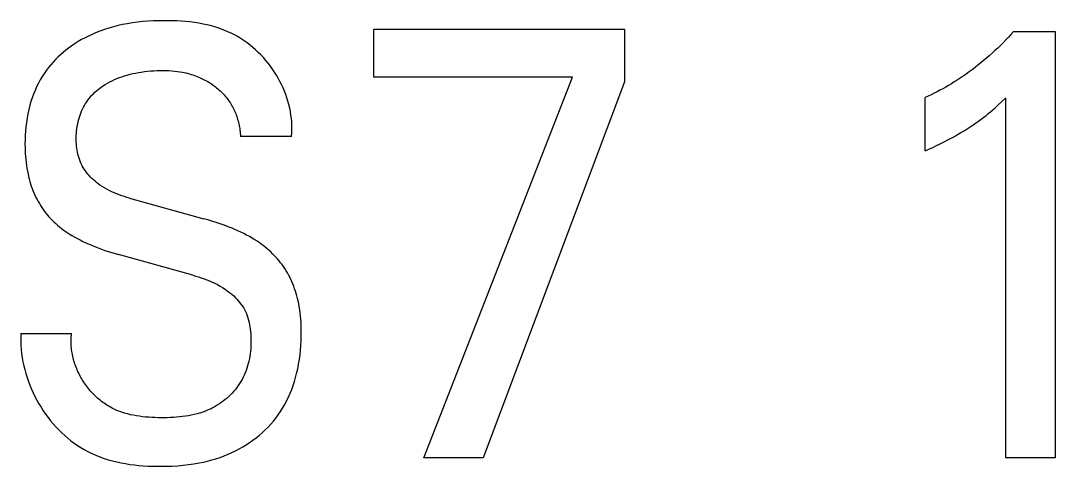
# Model space of a CAD drawing. Extents: x 10 to 656, y -396 to 292.
# Drawn here: x 289.524 to 290.354, y 102.473 to 102.831 of the extents above; entities that cross this region are included whole.
import ezdxf

# ---------------------------------------------------------------- set-up
doc = ezdxf.new("R2010")
doc.units = 0
doc.header["$LTSCALE"] = 5
doc.header["$MEASUREMENT"] = 0
doc.layers.get('0').update_dxf_attribs({"linetype": 'CONTINUOUS'})

msp = doc.modelspace()

# ---------------------------------------------------------------- linework, layer by layer
at = {"color": 7, "linetype": 'Continuous'}
for p, q in [((289.59439, 102.82522), (289.59078, 102.82406)), ((289.59802, 102.82626), (289.59439, 102.82522)), ((289.60169, 102.82719), (289.59802, 102.82626)), ((289.60538, 102.82801), (289.60169, 102.82719)), ((289.60908, 102.82872), (289.60538, 102.82801)), ((289.6132, 102.8294), (289.60908, 102.82872)), ((289.61733, 102.82995), (289.6132, 102.8294)), ((289.62148, 102.83039), (289.61733, 102.82995)), ((289.62564, 102.83072), (289.62148, 102.83039)), ((289.62982, 102.83096), (289.62564, 102.83072)), ((289.63402, 102.8311), (289.62982, 102.83096)), ((289.63824, 102.83116), (289.63402, 102.8311)), ((289.64176, 102.83115), (289.63824, 102.83116)), ((289.6453, 102.83108), (289.64176, 102.83115)), ((289.64884, 102.83095), (289.6453, 102.83108)), ((289.65238, 102.83075), (289.64884, 102.83095)), ((289.65591, 102.83047), (289.65238, 102.83075)), ((289.65943, 102.83011), (289.65591, 102.83047)), ((289.66294, 102.82966), (289.65943, 102.83011)), ((289.66643, 102.82912), (289.66294, 102.82966)), ((289.66989, 102.82848), (289.66643, 102.82912)), ((289.67332, 102.82775), (289.66989, 102.82848)), ((289.67671, 102.8269), (289.67332, 102.82775)), ((289.68007, 102.82594), (289.67671, 102.8269)), ((289.68338, 102.82485), (289.68007, 102.82594)), ((289.57525, 102.81746), (289.57252, 102.81598)), ((289.57803, 102.81886), (289.57525, 102.81746)), ((289.58084, 102.82017), (289.57803, 102.81886)), ((289.5837, 102.82141), (289.58084, 102.82017)), ((289.58722, 102.82279), (289.5837, 102.82141)), ((289.59078, 102.82406), (289.58722, 102.82279)), ((289.68665, 102.82365), (289.68338, 102.82485)), ((289.68986, 102.82231), (289.68665, 102.82365)), ((289.69301, 102.82084), (289.68986, 102.82231)), ((289.69557, 102.81951), (289.69301, 102.82084)), ((289.69809, 102.81809), (289.69557, 102.81951)), ((289.70055, 102.81658), (289.69809, 102.81809)), ((289.80688, 102.7858), (289.80688, 102.82433)), ((289.80688, 102.82433), (290.00804, 102.82433)), ((290.00804, 102.82433), (290.00804, 102.78214)), ((290.31606, 102.81788), (290.31396, 102.81567)), ((290.31812, 102.82012), (290.31606, 102.81788)), ((290.32016, 102.82238), (290.31812, 102.82012)), ((290.32016, 102.82238), (290.35372, 102.82238)), ((290.35372, 102.82238), (290.35372, 102.48018)), ((289.56209, 102.80921), (289.55986, 102.80749)), ((289.56462, 102.81103), (289.56209, 102.80921)), ((289.5672, 102.81277), (289.56462, 102.81103)), ((289.56983, 102.81442), (289.5672, 102.81277)), ((289.57252, 102.81598), (289.56983, 102.81442)), ((289.70297, 102.81497), (289.70055, 102.81658)), ((289.70534, 102.81329), (289.70297, 102.81497)), ((289.70765, 102.81151), (289.70534, 102.81329)), ((289.70991, 102.80966), (289.70765, 102.81151)), ((289.7121, 102.80774), (289.70991, 102.80966)), ((290.3075, 102.8092), (290.30529, 102.8071)), ((290.30968, 102.81133), (290.3075, 102.8092)), ((290.31184, 102.81348), (290.30968, 102.81133)), ((290.31396, 102.81567), (290.31184, 102.81348)), ((289.55351, 102.80191), (289.55152, 102.79992)), ((289.55557, 102.80384), (289.55351, 102.80191)), ((289.55769, 102.8057), (289.55557, 102.80384)), ((289.55986, 102.80749), (289.55769, 102.8057)), ((289.71423, 102.80573), (289.7121, 102.80774)), ((289.71631, 102.80366), (289.71423, 102.80573)), ((289.71831, 102.80151), (289.71631, 102.80366)), ((289.72025, 102.7993), (289.71831, 102.80151)), ((290.29848, 102.801), (290.29623, 102.79909)), ((290.30078, 102.803), (290.29848, 102.801)), ((290.30305, 102.80504), (290.30078, 102.803)), ((290.30529, 102.8071), (290.30305, 102.80504)), ((289.54596, 102.79356), (289.54425, 102.79132)), ((289.54774, 102.79574), (289.54596, 102.79356)), ((289.54959, 102.79786), (289.54774, 102.79574)), ((289.55152, 102.79992), (289.54959, 102.79786)), ((289.72211, 102.79703), (289.72025, 102.7993)), ((289.72391, 102.7947), (289.72211, 102.79703)), ((289.72562, 102.79231), (289.72391, 102.7947)), ((289.72727, 102.78986), (289.72562, 102.79231)), ((290.28932, 102.79355), (290.28697, 102.79176)), ((290.29165, 102.79536), (290.28932, 102.79355)), ((290.29395, 102.79721), (290.29165, 102.79536)), ((290.29623, 102.79909), (290.29395, 102.79721)), ((289.53931, 102.78366), (289.5378, 102.78089)), ((289.54092, 102.78637), (289.53931, 102.78366)), ((289.54263, 102.78902), (289.54092, 102.78637)), ((289.54425, 102.79132), (289.54263, 102.78902)), ((289.597, 102.78298), (289.5989, 102.78387)), ((289.5989, 102.78387), (289.60084, 102.78469)), ((289.60084, 102.78469), (289.60279, 102.78546)), ((289.60279, 102.78546), (289.60477, 102.78618)), ((289.60477, 102.78618), (289.60695, 102.78689)), ((289.60695, 102.78689), (289.60914, 102.78754)), ((289.60914, 102.78754), (289.61136, 102.78813)), ((289.61136, 102.78813), (289.61359, 102.78865)), ((289.61359, 102.78865), (289.61584, 102.78913)), ((289.61584, 102.78913), (289.61809, 102.78955)), ((289.61809, 102.78955), (289.62036, 102.78992)), ((289.62036, 102.78992), (289.6229, 102.79027)), ((289.6229, 102.79027), (289.62544, 102.79057)), ((289.62544, 102.79057), (289.62799, 102.7908)), ((289.62799, 102.7908), (289.63055, 102.79098)), ((289.63055, 102.79098), (289.63311, 102.7911)), ((289.63311, 102.7911), (289.63567, 102.79116)), ((289.63567, 102.79116), (289.63824, 102.79116)), ((289.63824, 102.79116), (289.64041, 102.79112)), ((289.64041, 102.79112), (289.64259, 102.79103)), ((289.64259, 102.79103), (289.64476, 102.7909)), ((289.64476, 102.7909), (289.64693, 102.79071)), ((289.64693, 102.79071), (289.64909, 102.79046)), ((289.64909, 102.79046), (289.65124, 102.79015)), ((289.65124, 102.79015), (289.65338, 102.78978)), ((289.65338, 102.78978), (289.65616, 102.78919)), ((289.65616, 102.78919), (289.65892, 102.78848)), ((289.65892, 102.78848), (289.66028, 102.78808)), ((289.66028, 102.78808), (289.66164, 102.78765)), ((289.66164, 102.78765), (289.66298, 102.78719)), ((289.66298, 102.78719), (289.66432, 102.7867)), ((289.66432, 102.7867), (289.66564, 102.78618)), ((289.66564, 102.78618), (289.66695, 102.78563)), ((289.66695, 102.78563), (289.6681, 102.78512)), ((289.6681, 102.78512), (289.66924, 102.78458)), ((289.66924, 102.78458), (289.67037, 102.78403)), ((289.67037, 102.78403), (289.67148, 102.78344)), ((289.72879, 102.78743), (289.72727, 102.78986)), ((289.73024, 102.78495), (289.72879, 102.78743)), ((289.7316, 102.78243), (289.73024, 102.78495)), ((289.9663, 102.7858), (289.80688, 102.7858)), ((289.84694, 102.48018), (289.9663, 102.7858)), ((290.27732, 102.78497), (290.27485, 102.78336)), ((290.27977, 102.78662), (290.27732, 102.78497)), ((290.28219, 102.7883), (290.27977, 102.78662)), ((290.28459, 102.79002), (290.28219, 102.7883)), ((290.28697, 102.79176), (290.28459, 102.79002)), ((289.5364, 102.77806), (289.53511, 102.77517)), ((289.5378, 102.78089), (289.5364, 102.77806)), ((289.58449, 102.77487), (289.58582, 102.77598)), ((289.58582, 102.77598), (289.58718, 102.77703)), ((289.58718, 102.77703), (289.58858, 102.77805)), ((289.58858, 102.77805), (289.59001, 102.77902)), ((289.59001, 102.77902), (289.59146, 102.77994)), ((289.59146, 102.77994), (289.59327, 102.78102)), ((289.59327, 102.78102), (289.59512, 102.78203)), ((289.59512, 102.78203), (289.597, 102.78298)), ((289.67148, 102.78344), (289.67259, 102.78284)), ((289.67259, 102.78284), (289.67368, 102.78221)), ((289.67368, 102.78221), (289.67476, 102.78156)), ((289.67476, 102.78156), (289.67582, 102.78088)), ((289.67582, 102.78088), (289.67687, 102.78018)), ((289.67687, 102.78018), (289.67791, 102.77946)), ((289.67791, 102.77946), (289.67893, 102.77872)), ((289.67893, 102.77872), (289.67988, 102.778)), ((289.67988, 102.778), (289.68082, 102.77726)), ((289.68082, 102.77726), (289.68174, 102.7765)), ((289.68174, 102.7765), (289.68265, 102.77572)), ((289.68265, 102.77572), (289.68354, 102.77491)), ((289.73289, 102.77986), (289.7316, 102.78243)), ((289.73409, 102.77726), (289.73289, 102.77986)), ((289.73521, 102.77462), (289.73409, 102.77726)), ((290.00804, 102.78214), (289.89456, 102.48018)), ((290.26115, 102.77531), (290.2588, 102.77407)), ((290.26348, 102.77657), (290.26115, 102.77531)), ((290.26579, 102.77787), (290.26348, 102.77657)), ((290.26808, 102.7792), (290.26579, 102.77787)), ((290.27035, 102.78055), (290.26808, 102.7792)), ((290.27261, 102.78194), (290.27035, 102.78055)), ((290.27485, 102.78336), (290.27261, 102.78194)), ((289.53283, 102.76928), (289.53184, 102.76628)), ((289.53392, 102.77225), (289.53283, 102.76928)), ((289.53511, 102.77517), (289.53392, 102.77225)), ((289.57655, 102.76597), (289.57751, 102.76735)), ((289.57751, 102.76735), (289.57852, 102.7687)), ((289.57852, 102.7687), (289.57962, 102.77002)), ((289.57962, 102.77002), (289.58077, 102.7713)), ((289.58077, 102.7713), (289.58196, 102.77254)), ((289.58196, 102.77254), (289.58321, 102.77373)), ((289.58321, 102.77373), (289.58449, 102.77487)), ((289.68354, 102.77491), (289.68441, 102.7741)), ((289.68441, 102.7741), (289.68526, 102.77326)), ((289.68526, 102.77326), (289.6861, 102.7724)), ((289.6861, 102.7724), (289.68691, 102.77152)), ((289.68691, 102.77152), (289.6877, 102.77063)), ((289.6877, 102.77063), (289.68846, 102.76971)), ((289.68846, 102.76971), (289.68921, 102.76878)), ((289.68921, 102.76878), (289.68993, 102.76783)), ((289.68993, 102.76783), (289.69061, 102.76688)), ((289.73624, 102.77195), (289.73521, 102.77462)), ((289.73717, 102.76925), (289.73624, 102.77195)), ((289.73802, 102.76652), (289.73717, 102.76925)), ((290.25167, 102.77056), (290.24926, 102.76945)), ((290.24926, 102.72653), (290.24926, 102.76945)), ((290.25406, 102.7717), (290.25167, 102.77056)), ((290.25644, 102.77287), (290.25406, 102.7717)), ((290.2588, 102.77407), (290.25644, 102.77287)), ((290.31091, 102.76621), (290.31407, 102.76921)), ((290.31407, 102.48018), (290.31407, 102.76921)), ((289.53008, 102.75984), (289.52933, 102.7564)), ((289.53096, 102.76325), (289.53008, 102.75984)), ((289.53184, 102.76628), (289.53096, 102.76325)), ((289.57253, 102.75856), (289.57323, 102.7601)), ((289.57323, 102.7601), (289.57398, 102.76161)), ((289.57398, 102.76161), (289.57478, 102.7631)), ((289.57478, 102.7631), (289.57564, 102.76455)), ((289.57564, 102.76455), (289.57655, 102.76597)), ((289.69061, 102.76688), (289.69127, 102.76591)), ((289.69127, 102.76591), (289.6919, 102.76492)), ((289.6919, 102.76492), (289.69251, 102.76392)), ((289.69251, 102.76392), (289.6931, 102.76291)), ((289.6931, 102.76291), (289.69366, 102.76188)), ((289.69366, 102.76188), (289.6942, 102.76083)), ((289.6942, 102.76083), (289.69471, 102.75978)), ((289.69471, 102.75978), (289.6952, 102.75871)), ((289.6952, 102.75871), (289.69567, 102.75763)), ((289.73878, 102.76376), (289.73802, 102.76652)), ((289.73944, 102.76098), (289.73878, 102.76376)), ((289.74, 102.75818), (289.73944, 102.76098)), ((290.30177, 102.75805), (290.30377, 102.75975)), ((290.30377, 102.75975), (290.30575, 102.76149)), ((290.30575, 102.76149), (290.30771, 102.76325)), ((290.30771, 102.76325), (290.31091, 102.76621)), ((289.5287, 102.75294), (289.52817, 102.74946)), ((289.52933, 102.7564), (289.5287, 102.75294)), ((289.56975, 102.75021), (289.57023, 102.75202)), ((289.57023, 102.75202), (289.57076, 102.75382)), ((289.57076, 102.75382), (289.5713, 102.75542)), ((289.5713, 102.75542), (289.57189, 102.757)), ((289.57189, 102.757), (289.57253, 102.75856)), ((289.69567, 102.75763), (289.69611, 102.75654)), ((289.69611, 102.75654), (289.69653, 102.75544)), ((289.69653, 102.75544), (289.69692, 102.75433)), ((289.69692, 102.75433), (289.69732, 102.75313)), ((289.69732, 102.75313), (289.69769, 102.75192)), ((289.69769, 102.75192), (289.69803, 102.75069)), ((289.69803, 102.75069), (289.69834, 102.74947)), ((289.74046, 102.75536), (289.74, 102.75818)), ((289.74082, 102.75253), (289.74046, 102.75536)), ((289.74107, 102.74969), (289.74082, 102.75253)), ((290.28978, 102.74886), (290.29196, 102.75041)), ((290.29196, 102.75041), (290.29411, 102.75199)), ((290.29411, 102.75199), (290.29624, 102.7536)), ((290.29624, 102.7536), (290.29811, 102.75506)), ((290.29811, 102.75506), (290.29995, 102.75654)), ((290.29995, 102.75654), (290.30177, 102.75805)), ((289.52744, 102.74246), (289.52722, 102.73894)), ((289.52776, 102.74596), (289.52744, 102.74246)), ((289.52817, 102.74946), (289.52776, 102.74596)), ((289.56832, 102.74096), (289.56849, 102.74283)), ((289.56849, 102.74283), (289.56871, 102.74469)), ((289.56871, 102.74469), (289.569, 102.74654)), ((289.569, 102.74654), (289.56934, 102.74838)), ((289.56934, 102.74838), (289.56975, 102.75021)), ((289.69834, 102.74947), (289.69863, 102.74823)), ((289.69863, 102.74823), (289.69888, 102.74699)), ((289.69888, 102.74699), (289.69911, 102.74575)), ((289.69911, 102.74575), (289.69931, 102.7445)), ((289.69931, 102.7445), (289.69949, 102.74325)), ((289.69949, 102.74325), (289.69963, 102.742)), ((289.74122, 102.74683), (289.74107, 102.74969)), ((289.7412, 102.7411), (289.74127, 102.74397)), ((289.74127, 102.74397), (289.74122, 102.74683)), ((290.27796, 102.74126), (290.28054, 102.74282)), ((290.28054, 102.74282), (290.2831, 102.74441)), ((290.2831, 102.74441), (290.28535, 102.74586)), ((290.28535, 102.74586), (290.28757, 102.74734)), ((290.28757, 102.74734), (290.28978, 102.74886)), ((289.5271, 102.73542), (289.52706, 102.73189)), ((289.52722, 102.73894), (289.5271, 102.73542)), ((289.56817, 102.7372), (289.56821, 102.73908)), ((289.56818, 102.73531), (289.56817, 102.7372)), ((289.56823, 102.73366), (289.56818, 102.73531)), ((289.56821, 102.73908), (289.56832, 102.74096)), ((289.69963, 102.742), (289.69975, 102.74074)), ((289.69975, 102.74074), (289.69984, 102.73949)), ((289.69984, 102.73949), (289.6999, 102.73824)), ((289.74102, 102.73824), (289.6999, 102.73824)), ((289.74102, 102.73824), (289.7412, 102.7411)), ((290.26143, 102.73232), (290.26444, 102.73384)), ((290.26444, 102.73384), (290.26744, 102.73539)), ((290.26744, 102.73539), (290.2701, 102.73681)), ((290.2701, 102.73681), (290.27274, 102.73826)), ((290.27274, 102.73826), (290.27536, 102.73974)), ((290.27536, 102.73974), (290.27796, 102.74126)), ((289.52706, 102.73189), (289.52709, 102.72947)), ((289.52709, 102.72947), (289.52716, 102.72705)), ((289.52716, 102.72705), (289.52727, 102.72463)), ((289.56833, 102.73202), (289.56823, 102.73366)), ((289.56848, 102.73037), (289.56833, 102.73202)), ((289.56867, 102.72874), (289.56848, 102.73037)), ((289.56892, 102.72711), (289.56867, 102.72874)), ((289.56922, 102.72549), (289.56892, 102.72711)), ((289.56957, 102.72389), (289.56922, 102.72549)), ((290.24926, 102.72653), (290.25232, 102.72794)), ((290.25232, 102.72794), (290.25537, 102.72937)), ((290.25537, 102.72937), (290.25841, 102.73083)), ((290.25841, 102.73083), (290.26143, 102.73232)), ((289.52727, 102.72463), (289.52743, 102.72222)), ((289.52743, 102.72222), (289.52764, 102.71981)), ((289.52764, 102.71981), (289.52789, 102.71741)), ((289.52789, 102.71741), (289.52821, 102.71501)), ((289.56998, 102.7223), (289.56957, 102.72389)), ((289.57044, 102.72074), (289.56998, 102.7223)), ((289.57097, 102.7192), (289.57044, 102.72074)), ((289.57156, 102.71768), (289.57097, 102.7192)), ((289.57221, 102.71619), (289.57156, 102.71768)), ((289.52821, 102.71501), (289.52858, 102.71263)), ((289.52858, 102.71263), (289.529, 102.71025)), ((289.529, 102.71025), (289.52949, 102.70788)), ((289.57293, 102.71474), (289.57221, 102.71619)), ((289.57372, 102.71332), (289.57293, 102.71474)), ((289.57457, 102.71194), (289.57372, 102.71332)), ((289.57548, 102.71059), (289.57457, 102.71194)), ((289.57644, 102.70928), (289.57548, 102.71059)), ((289.57747, 102.708), (289.57644, 102.70928)), ((289.52949, 102.70788), (289.52993, 102.70597)), ((289.52993, 102.70597), (289.53041, 102.70406)), ((289.53041, 102.70406), (289.53094, 102.70216)), ((289.53094, 102.70216), (289.53151, 102.70028)), ((289.57854, 102.70676), (289.57747, 102.708)), ((289.57966, 102.70556), (289.57854, 102.70676)), ((289.58082, 102.7044), (289.57966, 102.70556)), ((289.58203, 102.70328), (289.58082, 102.7044)), ((289.58327, 102.7022), (289.58203, 102.70328)), ((289.58455, 102.70116), (289.58327, 102.7022)), ((289.58586, 102.70017), (289.58455, 102.70116)), ((289.53151, 102.70028), (289.53212, 102.69841)), ((289.53212, 102.69841), (289.53278, 102.69655)), ((289.53278, 102.69655), (289.53348, 102.69472)), ((289.53348, 102.69472), (289.53423, 102.6929)), ((289.53423, 102.6929), (289.53503, 102.69109)), ((289.58719, 102.69921), (289.58586, 102.70017)), ((289.58902, 102.698), (289.58719, 102.69921)), ((289.59088, 102.69686), (289.58902, 102.698)), ((289.59277, 102.69579), (289.59088, 102.69686)), ((289.5947, 102.69479), (289.59277, 102.69579)), ((289.59666, 102.69385), (289.5947, 102.69479)), ((289.59865, 102.69297), (289.59666, 102.69385)), ((289.60066, 102.69214), (289.59865, 102.69297)), ((289.53503, 102.69109), (289.53587, 102.68931)), ((289.53587, 102.68931), (289.53676, 102.68756)), ((289.53676, 102.68756), (289.53765, 102.6859)), ((289.53765, 102.6859), (289.53859, 102.68427)), ((289.53859, 102.68427), (289.53957, 102.68267)), ((289.6027, 102.69136), (289.60066, 102.69214)), ((289.60475, 102.69064), (289.6027, 102.69136)), ((289.60681, 102.68996), (289.60475, 102.69064)), ((289.60888, 102.68932), (289.60681, 102.68996)), ((289.61097, 102.68872), (289.60888, 102.68932)), ((289.61097, 102.68872), (289.67054, 102.67214)), ((289.53957, 102.68267), (289.54059, 102.68109)), ((289.54059, 102.68109), (289.54165, 102.67954)), ((289.54165, 102.67954), (289.54276, 102.67802)), ((289.54276, 102.67802), (289.5439, 102.67653)), ((289.5439, 102.67653), (289.54509, 102.67507)), ((289.54509, 102.67507), (289.54631, 102.67365)), ((289.54631, 102.67365), (289.54758, 102.67227)), ((289.54758, 102.67227), (289.54888, 102.67092)), ((289.54888, 102.67092), (289.55027, 102.66956)), ((289.55027, 102.66956), (289.55171, 102.66823)), ((289.55171, 102.66823), (289.55318, 102.66695)), ((289.67382, 102.6712), (289.67054, 102.67214)), ((289.67709, 102.67022), (289.67382, 102.6712)), ((289.68035, 102.66918), (289.67709, 102.67022)), ((289.68358, 102.66809), (289.68035, 102.66918)), ((289.6868, 102.66695), (289.68358, 102.66809)), ((289.55318, 102.66695), (289.55468, 102.66571)), ((289.55468, 102.66571), (289.55622, 102.66451)), ((289.55622, 102.66451), (289.55779, 102.66334)), ((289.55779, 102.66334), (289.55938, 102.66221)), ((289.55938, 102.66221), (289.56099, 102.66111)), ((289.56099, 102.66111), (289.56263, 102.66005)), ((289.56263, 102.66005), (289.56476, 102.65873)), ((289.69, 102.66574), (289.6868, 102.66695)), ((289.69317, 102.66447), (289.69, 102.66574)), ((289.69555, 102.66346), (289.69317, 102.66447)), ((289.69791, 102.66241), (289.69555, 102.66346)), ((289.70024, 102.66132), (289.69791, 102.66241)), ((289.70256, 102.66018), (289.70024, 102.66132)), ((289.70485, 102.65899), (289.70256, 102.66018)), ((289.56476, 102.65873), (289.56692, 102.65747)), ((289.56692, 102.65747), (289.56911, 102.65626)), ((289.56911, 102.65626), (289.57132, 102.65509)), ((289.57132, 102.65509), (289.57356, 102.65397)), ((289.57356, 102.65397), (289.57582, 102.65289)), ((289.57582, 102.65289), (289.57809, 102.65186)), ((289.57809, 102.65186), (289.58039, 102.65086)), ((289.58039, 102.65086), (289.58305, 102.64977)), ((289.70712, 102.65775), (289.70485, 102.65899)), ((289.70935, 102.65646), (289.70712, 102.65775)), ((289.71156, 102.65512), (289.70935, 102.65646)), ((289.71324, 102.65404), (289.71156, 102.65512)), ((289.7149, 102.65293), (289.71324, 102.65404)), ((289.71653, 102.65178), (289.7149, 102.65293)), ((289.71814, 102.65059), (289.71653, 102.65178)), ((289.58305, 102.64977), (289.58574, 102.64872)), ((289.58574, 102.64872), (289.58844, 102.64772)), ((289.58844, 102.64772), (289.59115, 102.64676)), ((289.59115, 102.64676), (289.59389, 102.64585)), ((289.59389, 102.64585), (289.59663, 102.64498)), ((289.59663, 102.64498), (289.59939, 102.64415)), ((289.59939, 102.64415), (289.60216, 102.64336)), ((289.66173, 102.62677), (289.60216, 102.64336)), ((289.71972, 102.64937), (289.71814, 102.65059)), ((289.72126, 102.64811), (289.71972, 102.64937)), ((289.72278, 102.64681), (289.72126, 102.64811)), ((289.72426, 102.64547), (289.72278, 102.64681)), ((289.7257, 102.64409), (289.72426, 102.64547)), ((289.72707, 102.64271), (289.7257, 102.64409)), ((289.7284, 102.64129), (289.72707, 102.64271)), ((289.72969, 102.63984), (289.7284, 102.64129)), ((289.73094, 102.63835), (289.72969, 102.63984)), ((289.73215, 102.63683), (289.73094, 102.63835)), ((289.73332, 102.63528), (289.73215, 102.63683)), ((289.73445, 102.63369), (289.73332, 102.63528)), ((289.66173, 102.62677), (289.66399, 102.62612)), ((289.66399, 102.62612), (289.66624, 102.62544)), ((289.73553, 102.63208), (289.73445, 102.63369)), ((289.73658, 102.63043), (289.73553, 102.63208)), ((289.73757, 102.62876), (289.73658, 102.63043)), ((289.73852, 102.62707), (289.73757, 102.62876)), ((289.73946, 102.62528), (289.73852, 102.62707)), ((289.66624, 102.62544), (289.66848, 102.62471)), ((289.66848, 102.62471), (289.6707, 102.62393)), ((289.6707, 102.62393), (289.67291, 102.6231)), ((289.67291, 102.6231), (289.67509, 102.62222)), ((289.67509, 102.62222), (289.67725, 102.62129)), ((289.67725, 102.62129), (289.67939, 102.62028)), ((289.67939, 102.62028), (289.68149, 102.61922)), ((289.68149, 102.61922), (289.68356, 102.61808)), ((289.68356, 102.61808), (289.6856, 102.61687)), ((289.74035, 102.62346), (289.73946, 102.62528)), ((289.7412, 102.62162), (289.74035, 102.62346)), ((289.74199, 102.61976), (289.7412, 102.62162)), ((289.74273, 102.61788), (289.74199, 102.61976)), ((289.74343, 102.61598), (289.74273, 102.61788)), ((289.6856, 102.61687), (289.6876, 102.61558)), ((289.6876, 102.61558), (289.68905, 102.61457)), ((289.68905, 102.61457), (289.69047, 102.61353)), ((289.69047, 102.61353), (289.69186, 102.61244)), ((289.69186, 102.61244), (289.69321, 102.6113)), ((289.69321, 102.6113), (289.69452, 102.61012)), ((289.69452, 102.61012), (289.69579, 102.60891)), ((289.74408, 102.61406), (289.74343, 102.61598)), ((289.74468, 102.61213), (289.74408, 102.61406)), ((289.74524, 102.61018), (289.74468, 102.61213)), ((289.74575, 102.60822), (289.74524, 102.61018)), ((289.69579, 102.60891), (289.69702, 102.60765)), ((289.69702, 102.60765), (289.69819, 102.60634)), ((289.69819, 102.60634), (289.6993, 102.605)), ((289.6993, 102.605), (289.70036, 102.60362)), ((289.70036, 102.60362), (289.70135, 102.6022)), ((289.70135, 102.6022), (289.70227, 102.60074)), ((289.74621, 102.60626), (289.74575, 102.60822)), ((289.74672, 102.60383), (289.74621, 102.60626)), ((289.74717, 102.6014), (289.74672, 102.60383)), ((289.74756, 102.59895), (289.74717, 102.6014)), ((289.70227, 102.60074), (289.70312, 102.59924)), ((289.70312, 102.59924), (289.70394, 102.5976)), ((289.70394, 102.5976), (289.70468, 102.59593)), ((289.70468, 102.59593), (289.70533, 102.59422)), ((289.70533, 102.59422), (289.70591, 102.59248)), ((289.74788, 102.59649), (289.74756, 102.59895)), ((289.74815, 102.59403), (289.74788, 102.59649)), ((289.74837, 102.59156), (289.74815, 102.59403)), ((289.70591, 102.59248), (289.70642, 102.5907)), ((289.70642, 102.5907), (289.70687, 102.5889)), ((289.70687, 102.5889), (289.70724, 102.58708)), ((289.70724, 102.58708), (289.70756, 102.58524)), ((289.70756, 102.58524), (289.70782, 102.58338)), ((289.74854, 102.58909), (289.74837, 102.59156)), ((289.74866, 102.58661), (289.74854, 102.58909)), ((289.74874, 102.58413), (289.74866, 102.58661)), ((289.52371, 102.57994), (289.52361, 102.57673)), ((289.52361, 102.57673), (289.52363, 102.5735)), ((289.52371, 102.57994), (289.5644, 102.57994)), ((289.56404, 102.57474), (289.56408, 102.57604)), ((289.56408, 102.57604), (289.56415, 102.57734)), ((289.56415, 102.57734), (289.56426, 102.57864)), ((289.56426, 102.57864), (289.5644, 102.57994)), ((289.70782, 102.58338), (289.70803, 102.58151)), ((289.70803, 102.58151), (289.70818, 102.57963)), ((289.70818, 102.57963), (289.70829, 102.57775)), ((289.70829, 102.57775), (289.70837, 102.57574)), ((289.74865, 102.57408), (289.74876, 102.57786)), ((289.74878, 102.58165), (289.74874, 102.58413)), ((289.74876, 102.57786), (289.74878, 102.58165)), ((289.52363, 102.5735), (289.52377, 102.57027)), ((289.52377, 102.57027), (289.52402, 102.56704)), ((289.56403, 102.57343), (289.56404, 102.57474)), ((289.56406, 102.57213), (289.56403, 102.57343)), ((289.56411, 102.57083), (289.56406, 102.57213)), ((289.5642, 102.56953), (289.56411, 102.57083)), ((289.56432, 102.56823), (289.5642, 102.56953)), ((289.56447, 102.56693), (289.56432, 102.56823)), ((289.70816, 102.56772), (289.70798, 102.56573)), ((289.70829, 102.56972), (289.70816, 102.56772)), ((289.70836, 102.57172), (289.70829, 102.56972)), ((289.70839, 102.57373), (289.70836, 102.57172)), ((289.70837, 102.57574), (289.70839, 102.57373)), ((289.74814, 102.56652), (289.74845, 102.5703)), ((289.74845, 102.5703), (289.74865, 102.57408)), ((289.52402, 102.56704), (289.52437, 102.56381)), ((289.52437, 102.56381), (289.52484, 102.56059)), ((289.52484, 102.56059), (289.52541, 102.55737)), ((289.56465, 102.56564), (289.56447, 102.56693)), ((289.56486, 102.56435), (289.56465, 102.56564)), ((289.5651, 102.56307), (289.56486, 102.56435)), ((289.56537, 102.56179), (289.5651, 102.56307)), ((289.56567, 102.56051), (289.56537, 102.56179)), ((289.566, 102.55924), (289.56567, 102.56051)), ((289.70711, 102.55982), (289.70671, 102.55788)), ((289.70746, 102.56178), (289.70711, 102.55982)), ((289.70775, 102.56375), (289.70746, 102.56178)), ((289.70798, 102.56573), (289.70775, 102.56375)), ((289.74723, 102.55902), (289.74774, 102.56276)), ((289.74774, 102.56276), (289.74814, 102.56652)), ((289.52541, 102.55737), (289.52609, 102.55417)), ((289.52609, 102.55417), (289.52687, 102.55098)), ((289.56635, 102.55798), (289.566, 102.55924)), ((289.56673, 102.55673), (289.56635, 102.55798)), ((289.56714, 102.55548), (289.56673, 102.55673)), ((289.56758, 102.55424), (289.56714, 102.55548)), ((289.56804, 102.55301), (289.56758, 102.55424)), ((289.56853, 102.55179), (289.56804, 102.55301)), ((289.56904, 102.55057), (289.56853, 102.55179)), ((289.70514, 102.55216), (289.70449, 102.5503)), ((289.70572, 102.55405), (289.70514, 102.55216)), ((289.70624, 102.55595), (289.70572, 102.55405)), ((289.70671, 102.55788), (289.70624, 102.55595)), ((289.74503, 102.54788), (289.74587, 102.55157)), ((289.74587, 102.55157), (289.74661, 102.55528)), ((289.74661, 102.55528), (289.74723, 102.55902)), ((289.52687, 102.55098), (289.52775, 102.54781)), ((289.52775, 102.54781), (289.52873, 102.54466)), ((289.52873, 102.54466), (289.52981, 102.54154)), ((289.56958, 102.54937), (289.56904, 102.55057)), ((289.57015, 102.54818), (289.56958, 102.54937)), ((289.57074, 102.547), (289.57015, 102.54818)), ((289.57135, 102.54583), (289.57074, 102.547)), ((289.57199, 102.54468), (289.57135, 102.54583)), ((289.57265, 102.54354), (289.57199, 102.54468)), ((289.57333, 102.54241), (289.57265, 102.54354)), ((289.70127, 102.54314), (289.7003, 102.54143)), ((289.70218, 102.54489), (289.70127, 102.54314)), ((289.70301, 102.54666), (289.70218, 102.54489)), ((289.70379, 102.54847), (289.70301, 102.54666)), ((289.70449, 102.5503), (289.70379, 102.54847)), ((289.74323, 102.54143), (289.74418, 102.54464)), ((289.74418, 102.54464), (289.74503, 102.54788)), ((289.52981, 102.54154), (289.53099, 102.53845)), ((289.53099, 102.53845), (289.53225, 102.53539)), ((289.53225, 102.53539), (289.53362, 102.53237)), ((289.57405, 102.54127), (289.57333, 102.54241)), ((289.57479, 102.54014), (289.57405, 102.54127)), ((289.57556, 102.53903), (289.57479, 102.54014)), ((289.57635, 102.53794), (289.57556, 102.53903)), ((289.57716, 102.53687), (289.57635, 102.53794)), ((289.57799, 102.53581), (289.57716, 102.53687)), ((289.57885, 102.53477), (289.57799, 102.53581)), ((289.57972, 102.53375), (289.57885, 102.53477)), ((289.69589, 102.53513), (289.69464, 102.53365)), ((289.69708, 102.53665), (289.69589, 102.53513)), ((289.69821, 102.53821), (289.69708, 102.53665)), ((289.69929, 102.5398), (289.69821, 102.53821)), ((289.7003, 102.54143), (289.69929, 102.5398)), ((289.73981, 102.53199), (289.74105, 102.5351)), ((289.74105, 102.5351), (289.74219, 102.53825)), ((289.74219, 102.53825), (289.74323, 102.54143)), ((289.53362, 102.53237), (289.53507, 102.52939)), ((289.53507, 102.52939), (289.53661, 102.52645)), ((289.53661, 102.52645), (289.53824, 102.52356)), ((289.58062, 102.53275), (289.57972, 102.53375)), ((289.58153, 102.53177), (289.58062, 102.53275)), ((289.58246, 102.53081), (289.58153, 102.53177)), ((289.58341, 102.52987), (289.58246, 102.53081)), ((289.58438, 102.52896), (289.58341, 102.52987)), ((289.58537, 102.52806), (289.58438, 102.52896)), ((289.58638, 102.52719), (289.58537, 102.52806)), ((289.5874, 102.52635), (289.58638, 102.52719)), ((289.58844, 102.52552), (289.5874, 102.52635)), ((289.68767, 102.52692), (289.68615, 102.52572)), ((289.68915, 102.52818), (289.68767, 102.52692)), ((289.69059, 102.52948), (289.68915, 102.52818)), ((289.69199, 102.53082), (289.69059, 102.52948)), ((289.69334, 102.53222), (289.69199, 102.53082)), ((289.69464, 102.53365), (289.69334, 102.53222)), ((289.73701, 102.52592), (289.73846, 102.52893)), ((289.73846, 102.52893), (289.73981, 102.53199)), ((289.53824, 102.52356), (289.53995, 102.52073)), ((289.53995, 102.52073), (289.54175, 102.51795)), ((289.54175, 102.51795), (289.54363, 102.51522)), ((289.5895, 102.52473), (289.58844, 102.52552)), ((289.59057, 102.52395), (289.5895, 102.52473)), ((289.59166, 102.52321), (289.59057, 102.52395)), ((289.59276, 102.52249), (289.59166, 102.52321)), ((289.59388, 102.52179), (289.59276, 102.52249)), ((289.59501, 102.52113), (289.59388, 102.52179)), ((289.59615, 102.52049), (289.59501, 102.52113)), ((289.59731, 102.51989), (289.59615, 102.52049)), ((289.59849, 102.51931), (289.59731, 102.51989)), ((289.59968, 102.51875), (289.59849, 102.51931)), ((289.60088, 102.51823), (289.59968, 102.51875)), ((289.6021, 102.51773), (289.60088, 102.51823)), ((289.67415, 102.51864), (289.67194, 102.51772)), ((289.67632, 102.51964), (289.67415, 102.51864)), ((289.67803, 102.52051), (289.67632, 102.51964)), ((289.67971, 102.52144), (289.67803, 102.52051)), ((289.68136, 102.52243), (289.67971, 102.52144)), ((289.68299, 102.52347), (289.68136, 102.52243)), ((289.68459, 102.52457), (289.68299, 102.52347)), ((289.68615, 102.52572), (289.68459, 102.52457)), ((289.73205, 102.51736), (289.73377, 102.52008)), ((289.73377, 102.52008), (289.73544, 102.52297)), ((289.73544, 102.52297), (289.73701, 102.52592)), ((289.54363, 102.51522), (289.54559, 102.51256)), ((289.54559, 102.51256), (289.54762, 102.50996)), ((289.54762, 102.50996), (289.54973, 102.50744)), ((289.60333, 102.51726), (289.6021, 102.51773)), ((289.60457, 102.51682), (289.60333, 102.51726)), ((289.60688, 102.51607), (289.60457, 102.51682)), ((289.60922, 102.51541), (289.60688, 102.51607)), ((289.6116, 102.51482), (289.60922, 102.51541)), ((289.614, 102.51431), (289.6116, 102.51482)), ((289.61642, 102.51387), (289.614, 102.51431)), ((289.61887, 102.5135), (289.61642, 102.51387)), ((289.62133, 102.51319), (289.61887, 102.5135)), ((289.62381, 102.51294), (289.62133, 102.51319)), ((289.62631, 102.51274), (289.62381, 102.51294)), ((289.62881, 102.51258), (289.62631, 102.51274)), ((289.63132, 102.51248), (289.62881, 102.51258)), ((289.63383, 102.51241), (289.63132, 102.51248)), ((289.63635, 102.51238), (289.63383, 102.51241)), ((289.6388, 102.51238), (289.63635, 102.51238)), ((289.64125, 102.51242), (289.6388, 102.51238)), ((289.6437, 102.51249), (289.64125, 102.51242)), ((289.64614, 102.51261), (289.6437, 102.51249)), ((289.64857, 102.51277), (289.64614, 102.51261)), ((289.65099, 102.51298), (289.64857, 102.51277)), ((289.65339, 102.51324), (289.65099, 102.51298)), ((289.65579, 102.51356), (289.65339, 102.51324)), ((289.65816, 102.51394), (289.65579, 102.51356)), ((289.66051, 102.51439), (289.65816, 102.51394)), ((289.66285, 102.5149), (289.66051, 102.51439)), ((289.66516, 102.51549), (289.66285, 102.5149)), ((289.66745, 102.51615), (289.66516, 102.51549)), ((289.66971, 102.51689), (289.66745, 102.51615)), ((289.67194, 102.51772), (289.66971, 102.51689)), ((289.72422, 102.50719), (289.72632, 102.50962)), ((289.72632, 102.50962), (289.72832, 102.51213)), ((289.72832, 102.51213), (289.73024, 102.51472)), ((289.73024, 102.51472), (289.73205, 102.51736)), ((289.54973, 102.50744), (289.55192, 102.50498)), ((289.55192, 102.50498), (289.55418, 102.5026)), ((289.55418, 102.5026), (289.55651, 102.5003)), ((289.71743, 102.50035), (289.71977, 102.50255)), ((289.71977, 102.50255), (289.72204, 102.50483)), ((289.72204, 102.50483), (289.72422, 102.50719)), ((289.55651, 102.5003), (289.55891, 102.49809)), ((289.55891, 102.49809), (289.56138, 102.49596)), ((289.56138, 102.49596), (289.56391, 102.49392)), ((289.56391, 102.49392), (289.56651, 102.49197)), ((289.70724, 102.49236), (289.7099, 102.49423)), ((289.7099, 102.49423), (289.71249, 102.49619)), ((289.71249, 102.49619), (289.71501, 102.49823)), ((289.71501, 102.49823), (289.71743, 102.50035)), ((289.56651, 102.49197), (289.56917, 102.49012)), ((289.56917, 102.49012), (289.57189, 102.48838)), ((289.57189, 102.48838), (289.57467, 102.48673)), ((289.57467, 102.48673), (289.5775, 102.4852)), ((289.5775, 102.4852), (289.58066, 102.48365)), ((289.69312, 102.48441), (289.69605, 102.48582)), ((289.69605, 102.48582), (289.69893, 102.48731)), ((289.69893, 102.48731), (289.70176, 102.4889)), ((289.70176, 102.4889), (289.70453, 102.49058)), ((289.70453, 102.49058), (289.70724, 102.49236)), ((289.58066, 102.48365), (289.58388, 102.48222)), ((289.58388, 102.48222), (289.58716, 102.48093)), ((289.58716, 102.48093), (289.59049, 102.47975)), ((289.59049, 102.47975), (289.59386, 102.47868)), ((289.59386, 102.47868), (289.59728, 102.47773)), ((289.59728, 102.47773), (289.60074, 102.47689)), ((289.60074, 102.47689), (289.60422, 102.47615)), ((289.6669, 102.47612), (289.67027, 102.47682)), ((289.67027, 102.47682), (289.67362, 102.47761)), ((289.67362, 102.47761), (289.67695, 102.4785)), ((289.67695, 102.4785), (289.68025, 102.47948)), ((289.68025, 102.47948), (289.68353, 102.48056)), ((289.68353, 102.48056), (289.68677, 102.48174)), ((289.68677, 102.48174), (289.68997, 102.48303)), ((289.68997, 102.48303), (289.69312, 102.48441)), ((289.89456, 102.48018), (289.84694, 102.48018)), ((290.35372, 102.48018), (290.31407, 102.48018)), ((289.60422, 102.47615), (289.60774, 102.4755)), ((289.60774, 102.4755), (289.61128, 102.47495)), ((289.61128, 102.47495), (289.61484, 102.47449)), ((289.61484, 102.47449), (289.61842, 102.47412)), ((289.61842, 102.47412), (289.622, 102.47382)), ((289.622, 102.47382), (289.62559, 102.4736)), ((289.62559, 102.4736), (289.62918, 102.47345)), ((289.62918, 102.47345), (289.63277, 102.47337)), ((289.63277, 102.47337), (289.63635, 102.47336)), ((289.63635, 102.47336), (289.64077, 102.47342)), ((289.64077, 102.47342), (289.64517, 102.47358)), ((289.64517, 102.47358), (289.64956, 102.47384)), ((289.64956, 102.47384), (289.65392, 102.47422)), ((289.65392, 102.47422), (289.65827, 102.47472)), ((289.65827, 102.47472), (289.66259, 102.47535)), ((289.66259, 102.47535), (289.6669, 102.47612))]:
    msp.add_line(p, q, dxfattribs=at)

doc.saveas('drawing.dxf')
